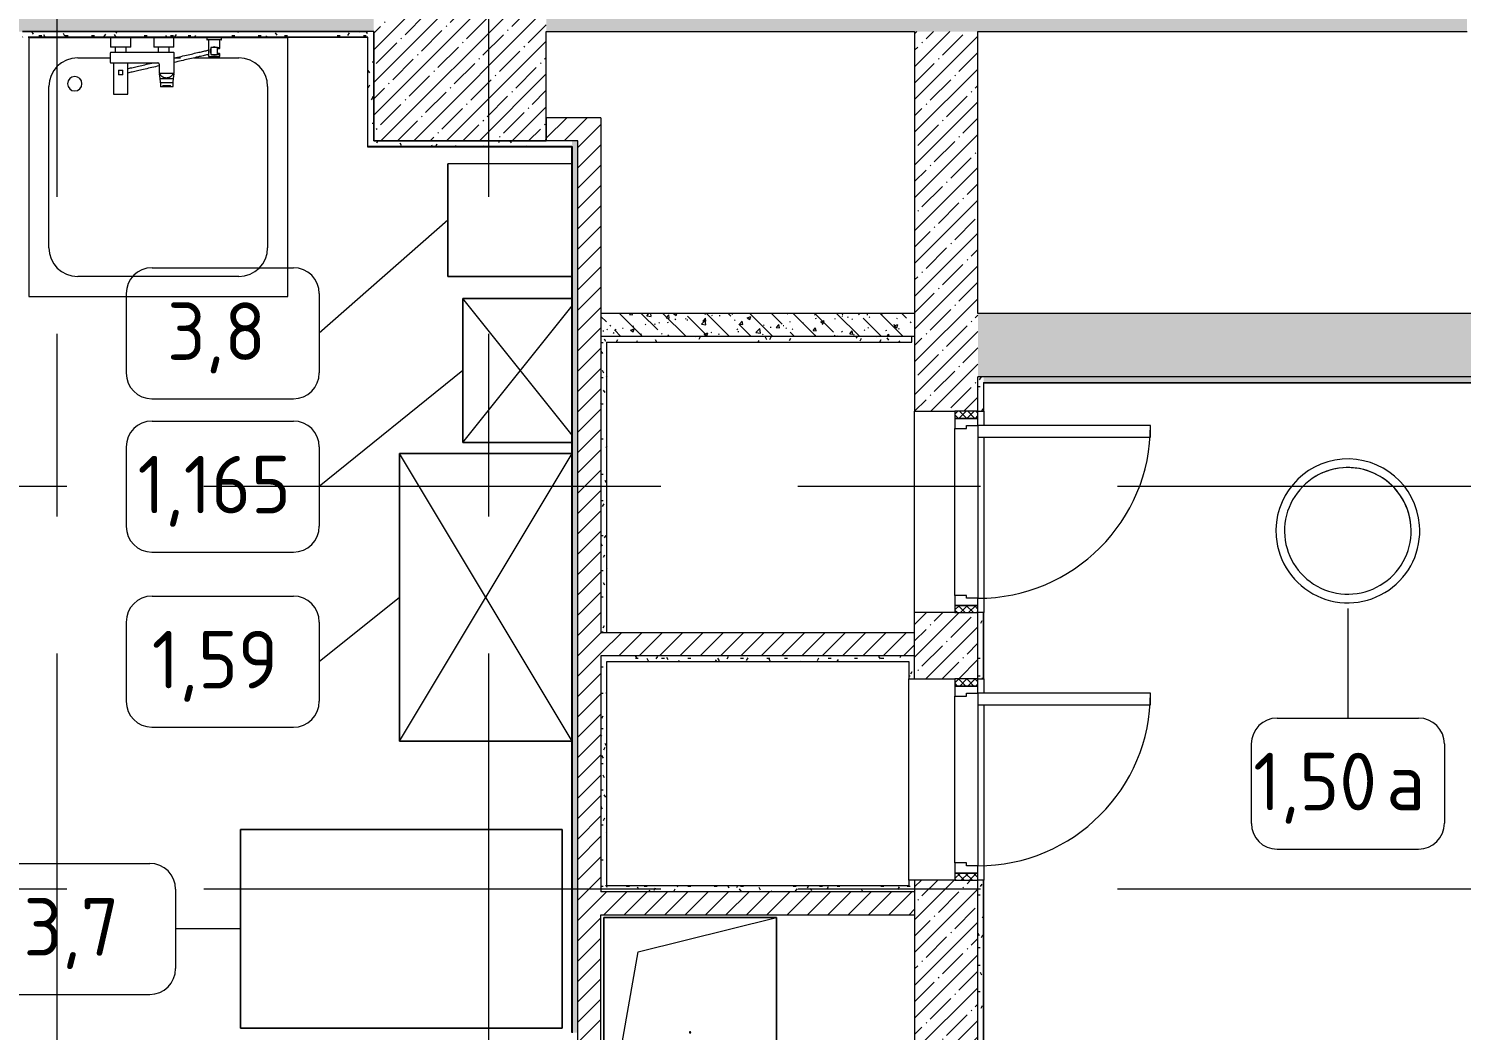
# Model space of a CAD drawing. Header units: millimetres. Extents: x -2766 to 205613, y -8553 to 29000.
# Drawn here: x 16911 to 21890, y 11508 to 14990 of the extents above; entities that cross this region are included whole.
import ezdxf

# ---------------------------------------------------------------- set-up
doc = ezdxf.new("R2010")
doc.units = ezdxf.units.MM
doc.linetypes.add('Осевая', pattern=[3175, 635, -476.25, 1587.5, -476.25])
for name, color, linetype, lineweight in [('A-DOOR', 7, 'Continuous', 9), ('A-DOOR-FRAM-2', 7, 'Continuous', 9), ('A-GENM', 7, 'Continuous', 9), ('A-WALL', 7, 'Continuous', 9), ('I-FURN-IDEN', 7, 'Continuous', 9), ('I-WALL', 7, 'Continuous', 9), ('S-COLS', 7, 'Continuous', 9), ('Оси-2', 7, 'Осевая', 9)]:
    doc.layers.add(name, color=color, linetype=linetype, lineweight=lineweight)
for name, color, linetype, lineweight, true_color in [('A-DOOR-1', 7, 'Continuous', 9, 0xc0c0c0), ('A-DOOR-FRAM-1', 7, 'Continuous', 9, 0xc0c0c0), ('A-WALL-1', 9, 'Continuous', 9, 0x808080), ('A-WALL-FNSH-1', 9, 'Continuous', 9, 0x808080), ('I-FURN-1', 9, 'Continuous', 9, 0x808080), ('P-SANR-FIXT-1', 9, 'Continuous', 13, 0x808080)]:
    doc.layers.add(name, color=color, linetype=linetype, lineweight=lineweight, true_color=true_color)
doc.styles.add('GOST Common', font='GOST_Common.ttf', dxfattribs={"height": 200})
pattern_1 = [(45, (0, 0), (-35.35534, 35.35534), [])]
pattern_2 = [(45, (0, 0), (-57.02463, 57.02463), []), (45, (57.025, 0), (-57.02463, 57.02463), [100.806, -20.161, 3.353, -16.808])]
pattern_3 = [(0, (0, 0), (121.92, 30.48), [10.058, -81.382, 10.058, -81.382, -487.68]), (0, (0, 0), (121.92, 30.48), [-182.88, 10.058, -172.822, 10.058, -81.382, -213.36]), (0, (0, 0), (121.92, 30.48), [-457.2, 10.058, -50.902, 10.058, -142.342]), (120, (45.72, 15.24), (-87.356454, 90.345817), [10.058, -81.382, 10.058, -81.382, -487.68]), (120, (45.72, 15.24), (-87.356454, 90.345817), [-182.88, 10.058, -172.822, 10.058, -81.382, -213.36]), (120, (45.72, 15.24), (-87.356454, 90.345817), [-457.2, 10.058, -50.902, 10.058, -142.342]), (240, (60.96, 76.2), (-34.563546, -120.825817), [10.058, -81.382, 10.058, -81.382, -487.68]), (240, (60.96, 76.2), (-34.563546, -120.825817), [-182.88, 10.058, -172.822, 10.058, -81.382, -213.36]), (240, (60.96, 76.2), (-34.563546, -120.825817), [-457.2, 10.058, -50.902, 10.058, -142.342])]

# ---------------------------------------------------------------- blocks, each defined once
blk = doc.blocks.new('SND_Aquanet_Душевой поддон_HX108_Квадратный_С опорами_Сантехкомплект__$ - 900х900-30658251-План расстановки мебели и оборудования 2 этажа в осях 1-12')
at = {"layer": 'P-SANR-FIXT-1'}
for p, q in [((-165.7, 450), (-450, 450)), ((-450, 450), (-450, -450)), ((-15.7, 450), (-95.7, 450)), ((169.9, 450), (54.3, 450)), ((450, 450), (218.7, 450)), ((450, -450), (450, 450)), ((-280, 380), (-166.7, 380)), ((55.3, 380), (77.8, 380)), ((123.9, 380), (280, 380)), ((-380, -280), (-380, 280)), ((380, 280), (380, -280)), ((280, -380), (-280, -380)), ((-450, -450), (450, -450))]:
    blk.add_line(p, q, dxfattribs=at)
for centre, radius, start, end in [((-280, 280), 100, 90, 180), ((280, 280), 100, 0, 90), ((-290, 290), 25, 90, 270), ((-290, 290), 25, 270, 90), ((-280, -280), 100, 180, 270), ((280, -280), 100, 270, 0)]:
    blk.add_arc(centre, radius, start, end, dxfattribs=at)
blk = doc.blocks.new('110_Дверь_СКБ_1Ст - д-18 _п_ 700x2100h_Технический шкаф ЭОМ и СС-32102833-План расстановки мебели и оборудования 2 этажа в осях 1-12')
at = {"layer": 'A-DOOR'}
h = blk.add_hatch(dxfattribs=at)
h.set_pattern_fill('FP_55', color=256, style=0, pattern_type=2)
h.set_pattern_definition([(135, (1951.41, 174.685), (-14.14214, -14.14214), []), (225, (1951.41, 174.685), (14.14214, -14.14214), [])])
h.paths.add_polyline_path([(362.5, 110), (337.5, 110), (337.5, 30), (362.5, 30)])
at = {"layer": 'A-DOOR-FRAM-2'}
h = blk.add_hatch(dxfattribs=at)
h.set_pattern_fill('FP_56', color=256, style=0, pattern_type=2)
h.set_pattern_definition([(45, (-171.384, 174.685), (-14.1421, 14.1421), []), (135, (-171.384, 174.685), (-14.1421, -14.1421), [])])
h.paths.add_polyline_path([(-312.5, 110), (-337.5, 110), (-337.5, 30), (-312.5, 30)])
at = {"layer": 'A-DOOR-1'}
for p, q in [((-287.5, 710), (-287.5, 110)), ((-247.5, 710), (-287.5, 710)), ((-247.5, 110), (-247.5, 710)), ((-287.5, 110), (-247.5, 110))]:
    blk.add_line(p, q, dxfattribs=at)
blk.add_arc((-287.5, 110), 600, 360, 90, dxfattribs=at)
at = {"layer": 'A-DOOR-FRAM-1'}
for p, q in [((-312.5, 110), (-337.5, 110)), ((-337.5, 110), (-337.5, 30)), ((-287.5, 110), (-312.5, 110)), ((-312.5, 110), (-312.5, 30)), ((-312.5, 30), (-312.5, 110)), ((-287.5, 70), (-287.5, 110)), ((-247.5, 110), (312.5, 110)), ((312.5, 110), (312.5, 70)), ((337.5, 110), (312.5, 110)), ((337.5, 30), (337.5, 110)), ((362.5, 110), (337.5, 110)), ((337.5, 110), (337.5, 30)), ((362.5, 30), (362.5, 110)), ((-277.5, 70), (-287.5, 70)), ((-277.5, 30), (-277.5, 70)), ((312.5, 70), (302.5, 70)), ((302.5, 70), (302.5, 30)), ((-337.5, 30), (-312.5, 30)), ((-312.5, 30), (-277.5, 30)), ((302.5, 30), (-277.5, 30)), ((302.5, 30), (337.5, 30)), ((337.5, 30), (362.5, 30))]:
    blk.add_line(p, q, dxfattribs=at)
blk = doc.blocks.new('GM_Отверстие прямоугольное _в плите_ - Отверстие-21980211-План расстановки мебели и оборудования 2 этажа в осях 1-12')
at = {"layer": 'A-GENM'}
for p, q in [((-300, -400), (-300, 400)), ((-300, 400), (300, 400)), ((300, 400), (-300, 400)), ((-300, 400), (-300, -400)), ((-180, 280), (300, 400)), ((300, 400), (300, -400)), ((300, -400), (300, 400)), ((-300, -400), (-180, 280)), ((300, -400), (-300, -400)), ((-300, -400), (300, -400))]:
    blk.add_line(p, q, dxfattribs=at)
for start, end in [(360, 180), (180, 360)]:
    blk.add_arc((0, 0), 2.5, start, end, dxfattribs=at)
blk = doc.blocks.new('ПУФ_500 - 1_50а-26160883-План расстановки мебели и оборудования 2 этажа в осях 1-12')
at = {"layer": 'I-FURN-1'}
for radius, start, end in [(250, 360, 180), (250, 0, 180), (220, 360, 180), (220, 0, 180), (250, 180, 360), (220, 180, 282.8571), (220, 180, 299.5812), (220, 299.6919, 360), (220, 299.6919, 360), (250, 180, 360), (220, 282.8571, 299.5812)]:
    blk.add_arc((0, 0), radius, start, end, dxfattribs=at)
blk = doc.blocks.new('Шкаф параметрический - 1_59-26242382-План расстановки мебели и оборудования 2 этажа в осях 1-12')
at = {"layer": 'I-FURN-1'}
for p, q in [((0, 0), (1000, -600)), ((0, -600), (1000, 0)), ((1000, 0), (0, 0)), ((0, 0), (0, -600)), ((0, -600), (0, 0)), ((0, 0), (1000, 0)), ((1000, -600), (1000, 0)), ((1000, 0), (1000, -600)), ((0, -600), (1000, -600)), ((1000, -600), (0, -600))]:
    blk.add_line(p, q, dxfattribs=at)
blk = doc.blocks.new('Мебель_универсальная - 3_8-26242660-План расстановки мебели и оборудования 2 этажа в осях 1-12')
at = {"layer": 'I-FURN-1'}
for p, q in [((18367.8, 14128.8), (18367.8, 14519.8)), ((18367.8, 14519.8), (18367.8, 14128.8)), ((18800, 14519.8), (18367.8, 14519.8)), ((18800, 14519.8), (18367.8, 14519.8)), ((18800, 14128.8), (18800, 14519.8)), ((18367.8, 14128.8), (18800, 14128.8)), ((18800, 14128.8), (18367.8, 14128.8))]:
    blk.add_line(p, q, dxfattribs=at)
blk = doc.blocks.new('Шкаф параметрический - 1_165-25613087-План расстановки мебели и оборудования 2 этажа в осях 1-12')
at = {"layer": 'I-FURN-1'}
for p, q in [((0, 0), (475, -380)), ((500, 0), (0, 0)), ((0, 0), (0, -380)), ((0, -380), (0, 0)), ((0, 0), (500, 0)), ((25, -380), (500, 0)), ((500, -380), (500, 0)), ((500, 0), (500, -380))]:
    blk.add_line(p, q, dxfattribs=at)
blk = doc.blocks.new('Смеситель для ванны с душевым гарнитуром - Смеситель для ванны с душевым гарнитуром-30756537-План расстановки мебели и оборудования 2 этажа в осях 1-12')
at = {"layer": 'P-SANR-FIXT-1'}
for p, q in [((17196, 14959), (17266, 14959)), ((17196, 14959), (17196, 14926)), ((17196, 14959), (17266, 14959)), ((17196, 14959), (17196, 14926)), ((17266, 14926), (17266, 14959)), ((17266, 14926), (17266, 14959)), ((17346, 14959), (17416, 14959)), ((17346, 14959), (17346, 14926)), ((17346, 14959), (17416, 14959)), ((17346, 14959), (17346, 14926)), ((17416, 14926), (17416, 14959)), ((17416, 14926), (17416, 14959)), ((17530, 14959), (17530, 14951)), ((17531.6, 14959), (17530, 14959)), ((17530, 14959), (17531.6, 14959)), ((17531.6, 14951), (17530, 14951)), ((17530, 14951), (17531.6, 14951)), ((17531.6, 14959), (17580.4, 14959)), ((17580.4, 14951), (17531.6, 14951)), ((17536.7, 14951), (17536.7, 14893)), ((17575.2, 14923.7), (17575.2, 14951)), ((17580.4, 14959), (17582, 14959)), ((17582, 14959), (17580.4, 14959)), ((17580.4, 14951), (17582, 14951)), ((17582, 14951), (17580.4, 14951)), ((17582, 14951), (17582, 14959)), ((17195, 14905.7), (17195, 14872.7)), ((17195, 14905.7), (17195, 14872.7)), ((17266, 14926), (17196, 14926)), ((17266, 14926), (17196, 14926)), ((17416, 14906.7), (17196, 14906.7)), ((17416, 14906.7), (17196, 14906.7)), ((17211.7, 14926), (17211.7, 14906.7)), ((17250.2, 14906.7), (17250.2, 14926)), ((17416, 14926), (17346, 14926)), ((17416, 14926), (17346, 14926)), ((17361.7, 14926), (17361.7, 14906.7)), ((17400.2, 14906.7), (17400.2, 14926)), ((17417, 14836.2), (17417, 14905.7)), ((17417, 14836.2), (17417, 14905.7)), ((17536.7, 14893), (17575.2, 14893)), ((17568, 14924.2), (17544, 14924.2)), ((17544, 14924.2), (17544, 14900.2)), ((17544, 14900.2), (17568, 14900.2)), ((17547.6, 14900.2), (17547.6, 14898.7)), ((17547.6, 14900.2), (17547.6, 14898.7)), ((17547.6, 14900.2), (17547.6, 14898.7)), ((17547.6, 14900.2), (17547.6, 14898.7)), ((17547.6, 14900.2), (17547.6, 14898.7)), ((17547.6, 14900.2), (17547.6, 14898.7)), ((17547.6, 14900.2), (17547.6, 14898.7)), ((17547.6, 14900.2), (17547.6, 14898.7)), ((17550.8, 14898.7), (17547.6, 14898.7)), ((17547.6, 14898.7), (17550.8, 14898.7)), ((17550.8, 14898.7), (17547.6, 14898.7)), ((17547.6, 14898.7), (17550.8, 14898.7)), ((17550.8, 14898.7), (17547.6, 14898.7)), ((17547.6, 14898.7), (17550.8, 14898.7)), ((17550.8, 14898.7), (17547.6, 14898.7)), ((17547.6, 14898.7), (17550.8, 14898.7)), ((17550.8, 14898.7), (17547.6, 14898.7)), ((17547.6, 14898.7), (17550.8, 14898.7)), ((17550.8, 14898.7), (17547.6, 14898.7)), ((17547.6, 14898.7), (17550.8, 14898.7)), ((17550.8, 14898.7), (17547.6, 14898.7)), ((17547.6, 14898.7), (17550.8, 14898.7)), ((17550.8, 14898.7), (17547.6, 14898.7)), ((17547.6, 14898.7), (17550.8, 14898.7)), ((17550.8, 14898.7), (17550.8, 14900.2)), ((17550.8, 14898.7), (17550.8, 14900.2)), ((17550.8, 14898.7), (17550.8, 14900.2)), ((17550.8, 14898.7), (17550.8, 14900.2)), ((17550.8, 14898.7), (17550.8, 14900.2)), ((17550.8, 14898.7), (17550.8, 14900.2)), ((17550.8, 14898.7), (17550.8, 14900.2)), ((17550.8, 14898.7), (17550.8, 14900.2)), ((17552.1, 14900.2), (17552.1, 14898.7)), ((17552.1, 14900.2), (17552.1, 14898.7)), ((17552.1, 14900.2), (17552.1, 14898.7)), ((17552.1, 14900.2), (17552.1, 14898.7)), ((17552.1, 14900.2), (17552.1, 14898.7)), ((17552.1, 14900.2), (17552.1, 14898.7)), ((17552.1, 14900.2), (17552.1, 14898.7)), ((17552.1, 14900.2), (17552.1, 14898.7)), ((17555.4, 14898.7), (17552.1, 14898.7)), ((17552.1, 14898.7), (17555.4, 14898.7)), ((17555.4, 14898.7), (17552.1, 14898.7)), ((17552.1, 14898.7), (17555.4, 14898.7)), ((17555.4, 14898.7), (17552.1, 14898.7)), ((17552.1, 14898.7), (17555.4, 14898.7)), ((17555.4, 14898.7), (17552.1, 14898.7)), ((17552.1, 14898.7), (17555.4, 14898.7)), ((17555.4, 14898.7), (17552.1, 14898.7)), ((17552.1, 14898.7), (17555.4, 14898.7)), ((17555.4, 14898.7), (17552.1, 14898.7)), ((17552.1, 14898.7), (17555.4, 14898.7)), ((17555.4, 14898.7), (17552.1, 14898.7)), ((17552.1, 14898.7), (17555.4, 14898.7)), ((17555.4, 14898.7), (17552.1, 14898.7)), ((17552.1, 14898.7), (17555.4, 14898.7)), ((17555.4, 14898.7), (17555.4, 14900.2)), ((17555.4, 14898.7), (17555.4, 14900.2)), ((17555.4, 14898.7), (17555.4, 14900.2)), ((17555.4, 14898.7), (17555.4, 14900.2)), ((17555.4, 14898.7), (17555.4, 14900.2)), ((17555.4, 14898.7), (17555.4, 14900.2)), ((17555.4, 14898.7), (17555.4, 14900.2)), ((17555.4, 14898.7), (17555.4, 14900.2)), ((17556.6, 14900.2), (17556.6, 14898.7)), ((17556.6, 14900.2), (17556.6, 14898.7)), ((17556.6, 14900.2), (17556.6, 14898.7)), ((17556.6, 14900.2), (17556.6, 14898.7)), ((17556.6, 14900.2), (17556.6, 14898.7)), ((17556.6, 14900.2), (17556.6, 14898.7)), ((17556.6, 14900.2), (17556.6, 14898.7)), ((17556.6, 14900.2), (17556.6, 14898.7)), ((17559.9, 14898.7), (17556.6, 14898.7)), ((17556.6, 14898.7), (17559.9, 14898.7)), ((17559.9, 14898.7), (17556.6, 14898.7)), ((17556.6, 14898.7), (17559.9, 14898.7)), ((17559.9, 14898.7), (17556.6, 14898.7)), ((17556.6, 14898.7), (17559.9, 14898.7)), ((17559.9, 14898.7), (17556.6, 14898.7)), ((17556.6, 14898.7), (17559.9, 14898.7)), ((17559.9, 14898.7), (17556.6, 14898.7)), ((17556.6, 14898.7), (17559.9, 14898.7)), ((17559.9, 14898.7), (17556.6, 14898.7)), ((17556.6, 14898.7), (17559.9, 14898.7)), ((17559.9, 14898.7), (17556.6, 14898.7)), ((17556.6, 14898.7), (17559.9, 14898.7)), ((17559.9, 14898.7), (17556.6, 14898.7)), ((17556.6, 14898.7), (17559.9, 14898.7)), ((17559.9, 14898.7), (17559.9, 14900.2)), ((17559.9, 14898.7), (17559.9, 14900.2)), ((17559.9, 14898.7), (17559.9, 14900.2)), ((17559.9, 14898.7), (17559.9, 14900.2)), ((17559.9, 14898.7), (17559.9, 14900.2)), ((17559.9, 14898.7), (17559.9, 14900.2)), ((17559.9, 14898.7), (17559.9, 14900.2)), ((17559.9, 14898.7), (17559.9, 14900.2)), ((17561.2, 14900.2), (17561.2, 14898.7)), ((17561.2, 14900.2), (17561.2, 14898.7)), ((17561.2, 14900.2), (17561.2, 14898.7)), ((17561.2, 14900.2), (17561.2, 14898.7)), ((17561.2, 14900.2), (17561.2, 14898.7)), ((17561.2, 14900.2), (17561.2, 14898.7)), ((17561.2, 14900.2), (17561.2, 14898.7)), ((17561.2, 14900.2), (17561.2, 14898.7)), ((17564.4, 14898.7), (17561.2, 14898.7)), ((17561.2, 14898.7), (17564.4, 14898.7)), ((17564.4, 14898.7), (17561.2, 14898.7)), ((17561.2, 14898.7), (17564.4, 14898.7)), ((17564.4, 14898.7), (17561.2, 14898.7)), ((17561.2, 14898.7), (17564.4, 14898.7)), ((17564.4, 14898.7), (17561.2, 14898.7)), ((17561.2, 14898.7), (17564.4, 14898.7)), ((17564.4, 14898.7), (17561.2, 14898.7)), ((17561.2, 14898.7), (17564.4, 14898.7)), ((17564.4, 14898.7), (17561.2, 14898.7)), ((17561.2, 14898.7), (17564.4, 14898.7)), ((17564.4, 14898.7), (17561.2, 14898.7)), ((17561.2, 14898.7), (17564.4, 14898.7)), ((17564.4, 14898.7), (17561.2, 14898.7)), ((17561.2, 14898.7), (17564.4, 14898.7)), ((17564.4, 14898.7), (17564.4, 14900.2)), ((17564.4, 14898.7), (17564.4, 14900.2)), ((17564.4, 14898.7), (17564.4, 14900.2)), ((17564.4, 14898.7), (17564.4, 14900.2)), ((17564.4, 14898.7), (17564.4, 14900.2)), ((17564.4, 14898.7), (17564.4, 14900.2)), ((17564.4, 14898.7), (17564.4, 14900.2)), ((17564.4, 14898.7), (17564.4, 14900.2)), ((17568, 14900.2), (17568, 14924.2)), ((17575.2, 14923.7), (17568, 14923.7)), ((17568, 14923.7), (17575.2, 14923.7)), ((17568, 14921.2), (17574.7, 14921.2)), ((17574.7, 14903.2), (17568, 14903.2)), ((17568, 14900.5), (17575.2, 14900.5)), ((17575.2, 14900.5), (17568, 14900.5)), ((17575.2, 14921.7), (17575.2, 14923.7)), ((17575.2, 14900.5), (17575.2, 14902.7)), ((17575.2, 14893), (17575.2, 14900.5)), ((17196, 14871.7), (17360, 14871.7)), ((17196, 14871.7), (17360, 14871.7)), ((17206, 14871.7), (17206, 14762.2)), ((17223, 14845.7), (17223, 14829.7)), ((17223.5, 14845.7), (17223, 14845.7)), ((17223, 14845.7), (17223.5, 14845.7)), ((17223.5, 14845.7), (17238.5, 14845.7)), ((17238.5, 14845.7), (17239, 14845.7)), ((17239, 14845.7), (17238.5, 14845.7)), ((17239, 14829.7), (17239, 14845.7)), ((17256, 14762.2), (17256, 14871.7)), ((17365, 14866.7), (17365, 14836.2)), ((17365, 14866.7), (17365, 14836.2)), ((17223.5, 14829.7), (17223, 14829.7)), ((17223, 14829.7), (17223.5, 14829.7)), ((17238.5, 14829.7), (17223.5, 14829.7)), ((17238.5, 14829.7), (17239, 14829.7)), ((17239, 14829.7), (17238.5, 14829.7)), ((17365.1, 14832.6), (17365.1, 14833.4)), ((17368.5, 14833.4), (17365.1, 14833.4)), ((17365.1, 14832.6), (17367, 14817)), ((17366, 14835.2), (17416, 14835.2)), ((17366, 14835.2), (17416, 14835.2)), ((17367, 14817), (17415, 14817)), ((17367, 14817), (17368.6, 14804.1)), ((17368.6, 14804.1), (17368.8, 14802.6)), ((17368.8, 14802.6), (17413.2, 14802.6)), ((17368.8, 14802.6), (17369, 14800.2)), ((17369, 14800.2), (17369, 14791.4)), ((17369, 14791.4), (17369.5, 14787.9)), ((17412.5, 14787.9), (17369.5, 14787.9)), ((17378.5, 14792.5), (17378.5, 14794.1)), ((17378.5, 14794), (17378.5, 14792.5)), ((17378.5, 14790.1), (17378.5, 14792.5)), ((17378.5, 14791.9), (17380.6, 14791.9)), ((17380.6, 14792.8), (17401.4, 14792.8)), ((17380.6, 14789.8), (17380.6, 14792.8)), ((17401.4, 14789.8), (17380.6, 14789.8)), ((17401.4, 14789.8), (17401.4, 14792.8)), ((17401.4, 14791.9), (17403.5, 14791.9)), ((17403.5, 14792.5), (17403.5, 14794.1)), ((17403.5, 14792.5), (17403.5, 14794)), ((17403.5, 14792.5), (17403.5, 14790.1)), ((17416.9, 14833.4), (17412, 14833.4)), ((17412.5, 14787.9), (17413, 14791.4)), ((17412.9, 14800.2), (17413.2, 14802.6)), ((17413, 14791.4), (17413, 14800.2)), ((17413.2, 14802.6), (17413.4, 14804.1)), ((17413.4, 14804.1), (17415, 14817)), ((17415, 14817), (17416.9, 14832.6)), ((17416.9, 14833.4), (17416.9, 14832.6)), ((17206.5, 14761.7), (17255.5, 14761.7))]:
    blk.add_line(p, q, dxfattribs=at)
at = {"layer": 'P-SANR-FIXT-1', "flags": 128}
for points in [[(17417, 14888.1), (17422.5, 14889.3), (17428.8, 14890.8), (17435.1, 14892.2), (17441.4, 14893.6), (17447.5, 14895.1), (17453.6, 14896.4), (17459.5, 14897.8), (17465.4, 14899.2), (17471.1, 14900.5), (17476.7, 14901.8), (17482.2, 14903), (17487.5, 14904.2), (17492.7, 14905.4), (17497.7, 14906.6), (17502.6, 14907.7), (17507.2, 14908.8), (17511.7, 14909.8), (17516, 14910.8), (17520.1, 14911.7), (17524, 14912.6), (17527.7, 14913.4), (17531.1, 14914.2), (17534.4, 14915), (17536.7, 14915.5)], [(17536.3, 14900), (17532.9, 14899.3), (17529.4, 14898.4), (17525.6, 14897.6), (17521.6, 14896.7), (17517.4, 14895.7), (17513, 14894.7), (17508.5, 14893.6), (17503.7, 14892.6), (17498.8, 14891.4), (17493.7, 14890.3), (17488.5, 14889.1), (17483.1, 14887.8), (17477.5, 14886.6), (17471.9, 14885.3), (17466.1, 14883.9), (17460.2, 14882.6), (17454.2, 14881.2), (17448.1, 14879.8), (17441.9, 14878.4), (17435.6, 14876.9), (17429.3, 14875.5), (17422.9, 14874), (17417, 14872.7)], [(17256, 14851.1), (17257.9, 14851.6), (17261.7, 14852.4), (17265.6, 14853.3), (17269.8, 14854.3), (17274.2, 14855.3), (17278.8, 14856.4), (17283.5, 14857.4), (17288.4, 14858.6), (17293.5, 14859.7), (17298.8, 14860.9), (17304.2, 14862.2), (17309.7, 14863.4), (17315.4, 14864.7), (17321.2, 14866.1), (17327.1, 14867.4), (17333.1, 14868.8), (17339.2, 14870.2), (17345.4, 14871.6)], [(17364.7, 14860.7), (17358.4, 14859.2), (17352.1, 14857.8), (17345.9, 14856.4), (17339.7, 14854.9), (17333.7, 14853.6), (17327.7, 14852.2), (17321.8, 14850.8), (17316.1, 14849.5), (17310.5, 14848.2), (17305, 14847), (17299.7, 14845.8), (17294.5, 14844.6), (17289.5, 14843.4), (17284.7, 14842.3), (17280, 14841.2), (17275.5, 14840.2), (17271.2, 14839.2), (17267.1, 14838.3), (17263.2, 14837.4), (17259.6, 14836.6), (17256.1, 14835.8)], [(17389.1, 14818.3), (17389, 14818.3), (17388, 14818.4), (17387, 14818.5), (17386, 14818.6), (17385, 14818.8), (17384.1, 14819), (17383.1, 14819.3), (17382.1, 14819.6), (17381.2, 14819.9), (17380.3, 14820.3), (17379.4, 14820.7), (17378.5, 14821.1), (17377.6, 14821.6), (17376.7, 14822.1), (17375.9, 14822.7), (17375.1, 14823.2), (17374.3, 14823.9), (17373.5, 14824.5), (17372.8, 14825.2), (17372.1, 14825.9), (17371.4, 14826.6), (17370.7, 14827.4), (17370.1, 14828.2), (17369.5, 14829), (17369, 14829.8), (17368.4, 14830.6), (17368, 14831.5), (17367.5, 14832.4), (17367.1, 14833.3), (17366.7, 14834.2), (17366.4, 14835.2)], [(17378.5, 14792.5), (17378.6, 14792.6), (17378.7, 14792.7), (17379, 14792.7), (17379.3, 14792.7), (17379.7, 14792.8), (17380.1, 14792.8), (17380.6, 14792.8)], [(17380.6, 14789.8), (17380.1, 14789.8), (17379.7, 14789.8), (17379.3, 14789.9), (17379, 14789.9), (17378.7, 14790), (17378.6, 14790)], [(17413.7, 14835.2), (17413.3, 14834.3), (17412.9, 14833.3), (17412.5, 14832.4), (17412.1, 14831.5), (17411.6, 14830.7), (17411, 14829.8), (17410.5, 14829), (17409.9, 14828.2), (17409.3, 14827.4), (17408.6, 14826.6), (17407.9, 14825.9), (17407.2, 14825.2), (17406.5, 14824.5), (17405.7, 14823.9), (17404.9, 14823.3), (17404.1, 14822.7), (17403.3, 14822.1), (17402.4, 14821.6), (17401.6, 14821.1), (17400.7, 14820.7), (17399.8, 14820.3), (17398.8, 14819.9), (17397.9, 14819.6), (17396.9, 14819.3), (17396, 14819), (17395, 14818.8), (17394, 14818.6), (17393, 14818.5), (17392, 14818.4), (17391, 14818.3), (17390, 14818.3)], [(17401.4, 14792.8), (17401.8, 14792.8), (17402.3, 14792.8), (17402.7, 14792.7), (17403, 14792.7), (17403.3, 14792.7), (17403.4, 14792.6), (17403.5, 14792.5)], [(17403.4, 14790), (17403.3, 14790), (17403, 14789.9), (17402.7, 14789.9), (17402.3, 14789.8), (17401.8, 14789.8), (17401.4, 14789.8)]]:
    blk.add_lwpolyline(points, dxfattribs=at)
at = {"layer": 'P-SANR-FIXT-1'}
for centre, radius, start, end in [((17196, 14905.7), 1, 90, 180), ((17196, 14905.7), 1, 90, 180), ((17416, 14905.7), 1, 0, 90), ((17416, 14905.7), 1, 0, 90), ((17556, 14912.2), 14.2, 148.2631, 211.8541), ((17556, 14912.2), 14.2, 148.2631, 211.8541), ((17556, 14912.2), 14.2, 58.1524, 121.7439), ((17556, 14912.2), 14.2, 58.1524, 121.7439), ((17556, 14912.2), 14.2, 238.3082, 302.0443), ((17556, 14912.2), 14.2, 238.3082, 302.0443), ((17574.7, 14921.7), 0.5, 270, 0), ((17574.7, 14902.7), 0.5, 0, 90), ((17196, 14872.7), 1, 180, 270), ((17196, 14872.7), 1, 180, 270), ((17360, 14866.7), 5, 0, 90), ((17360, 14866.7), 5, 0, 90), ((17366, 14836.2), 1, 180, 270), ((17366, 14836.2), 1, 180, 270), ((17416, 14836.2), 1, 270, 0), ((17416, 14836.2), 1, 270, 0), ((17206.5, 14762.2), 0.5, 180, 270), ((17255.5, 14762.2), 0.5, 270, 0)]:
    blk.add_arc(centre, radius, start, end, dxfattribs=at)
blk = doc.blocks.new('Марка_Мебель - В прямоуг_Balcon_Марка-25523697-План расстановки мебели и оборудования 2 этажа в осях 1-12')
at = {"layer": 'I-FURN-IDEN'}
for p, q in [((-2.455, 2.278), (2.455, 2.278)), ((-3.355, 1.378), (-3.355, -1.384)), ((3.355, 1.378), (3.355, -1.378)), ((-2.461, -2.278), (2.455, -2.278))]:
    blk.add_line(p, q, dxfattribs=at)
for centre, radius, start, end in [((-2.455, 1.378), 0.9, 90, 180), ((2.455, 1.378), 0.9, 0, 90), ((-2.461, -1.384), 0.893, 180, 270), ((2.455, -1.378), 0.9, 270, 0)]:
    blk.add_arc(centre, radius, start, end, dxfattribs=at)

msp = doc.modelspace()

# ---------------------------------------------------------------- hatches: boundary and pattern name
at = {"layer": 'I-WALL'}
h = msp.add_hatch(dxfattribs=at)
h.set_pattern_fill('FP_15', color=256, style=0, pattern_type=2)
h.set_pattern_definition(pattern_2)
h.paths.add_polyline_path([(30790, 14980), (30790, 15200), (30610, 15200), (30610, 14980), (30667.2, 14980)])
h.paths.add_polyline_path([(30010, 14980), (30010, 15200), (26410, 15200), (26410, 14980), (28011.6, 14980)])
h.paths.add_polyline_path([(25355.9, 14980), (25810, 14980), (25810, 15200), (22510, 15200), (22510, 14980), (22700.3, 14980)])
h.paths.add_polyline_path([(21910, 14980), (21910, 15200), (18710.3, 15200), (18710.3, 14980), (20210, 14980)])
h.paths.add_polyline_path([(18090.3, 14980), (18110.3, 14980), (18110.3, 15200), (14320, 15200), (14320, 14980), (18053, 14980)])
h = msp.add_hatch(dxfattribs=at)
h.set_pattern_fill('FP_87', color=256, style=0, pattern_type=2)
h.set_pattern_definition(pattern_3)
h.paths.add_polyline_path([(18090.3, 14960), (18090.3, 14980), (16890, 14980), (16890, 14960), (18089.3, 14960)])
h = msp.add_hatch(dxfattribs=at)
h.set_pattern_fill('FP_87', color=256, style=0, pattern_type=2)
h.set_pattern_definition(pattern_3)
h.paths.add_polyline_path([(18090.3, 14600), (18110.3, 14600), (18110.3, 14980), (18090.3, 14980), (18090.3, 14841.9)])
h = msp.add_hatch(dxfattribs=at)
h.set_pattern_fill('FP_15', color=256, style=0, pattern_type=2)
h.set_pattern_definition(pattern_2)
h.paths.add_polyline_path([(20044.7, 10890), (20210, 10890), (20210, 10900), (19990, 10900), (19990, 10890)])
h.paths.add_polyline_path([(20101.1, 11400), (20210, 11400), (20210, 12030), (19990, 12030), (19990, 11400), (20044.7, 11400)])
h.paths.add_polyline_path([(19990, 12730), (20210, 12730), (20210, 12960), (19990, 12960), (19990, 12749)])
h.paths.add_polyline_path([(20210, 13660), (20210, 14980), (19990, 14980), (19990, 13660), (20130, 13660)])
h = msp.add_hatch(dxfattribs=at)
h.set_pattern_fill('FP_39', color=256, style=0, pattern_type=2)
h.set_pattern_definition(pattern_1)
h.paths.add_polyline_path([(18820, 14600), (18900, 14600), (18900, 14680), (18710.3, 14680), (18710.3, 14600), (18800, 14600)])
h = msp.add_hatch(dxfattribs=at)
h.set_pattern_fill('FP_87', color=256, style=0, pattern_type=2)
h.set_pattern_definition(pattern_3)
h.paths.add_polyline_path([(18800, 14580), (18800, 14600), (18090.3, 14600), (18090.3, 14580), (18799, 14580)])
h = msp.add_hatch(dxfattribs=at)
h.set_pattern_fill('FP_87', color=256, style=0, pattern_type=2)
h.set_pattern_definition(pattern_3)
h.paths.add_polyline_path([(18800, 11500), (18820, 11500), (18820, 14600), (18800, 14600), (18800, 11702.6)])
h = msp.add_hatch(dxfattribs=at)
h.set_pattern_fill('FP_39', color=256, style=0, pattern_type=2)
h.set_pattern_definition(pattern_1)
h.paths.add_polyline_path([(18900, 11100), (18900, 14600), (18820, 14600), (18820, 11100)])
h = msp.add_hatch(dxfattribs=at)
h.set_pattern_fill('FP_40', color=256, style=0, pattern_type=2)
h.set_pattern_definition([(135, (0, 0), (-75.43415, -75.43415), [106.68, -17.78, 3.556, -17.78]), (135, (0, 75.39), (-75.43415, -75.43415), []), (50, (0, 0), (127.5292, -11.15758), [13.335, -146.685]), (355, (0, 0), (-24.66966, 133.74), [10.668, -117.348]), (100.451, (10.63, -0.93), (102.85973, 122.5818), [11.333, -124.663]), (46.184, (0, 35.56), (189.7552, -29.4304), [20.002, -220.027]), (96.636, (15.81, 33.1), (166.1822, 173.1996), [17, -186.995]), (351.184, (0, 35.56), (166.184, 173.1976), [16.002, -176.022]), (21, (17.78, 26.67), (106.13027, -71.58603), [13.335, -146.685]), (326, (17.78, 26.67), (43.2619, 128.93175), [10.668, -117.348]), (71.451, (26.62, 20.7), (149.392, 57.34505), [11.333, -124.663]), (37.5, (0, 0), (2.16223, 59.18836), [3.353, -112.573, 3.353, -115.773, -117.792]), (37.5, (0, 0), (2.16223, 59.18836), [-235.052, 3.353, -114.44]), (7.5, (0, 0), (46.77386, 70.12615), [3.353, -64.567, 3.353, -109.906, -44.894]), (7.5, (0, 0), (46.77386, 70.12615), [-181.178, 3.353, -41.542]), (327.5, (-39.65, 0), (94.91367, -4.01009), [3.353, -41.097, 3.353, -135.331, -184.023]), (327.5, (-39.65, 0), (94.91367, -4.01009), [-183.134, 3.353, -180.67]), (317.5, (-57.43, 0), (103.69057, 17.79882), [3.353, -54.432, 3.353, -88.748, -130.683]), (317.5, (-57.43, 0), (103.69057, 17.79882), [-149.885, 3.353, -127.33])])
h.paths.add_polyline_path([(19990, 13920), (19990, 14000), (18900, 14000), (18900, 13920)])
h = msp.add_hatch(dxfattribs=at)
h.set_pattern_fill('FP_15', color=256, style=0, pattern_type=2)
h.set_pattern_definition(pattern_2)
h.paths.add_polyline_path([(20210, 13780), (30790, 13780), (30790, 14000), (20210, 14000), (20210, 13795.5)])
h = msp.add_hatch(dxfattribs=at)
h.set_pattern_fill('FP_87', color=256, style=0, pattern_type=2)
h.set_pattern_definition(pattern_3)
h.paths.add_polyline_path([(19980, 13900), (19980, 13920), (18900, 13920), (18900, 13900), (18920, 13900)])
h = msp.add_hatch(dxfattribs=at)
h.set_pattern_fill('FP_87', color=256, style=0, pattern_type=2)
h.set_pattern_definition(pattern_3)
h.paths.add_polyline_path([(18920, 12890), (18920, 13900), (18900, 13900), (18900, 12890)])
h = msp.add_hatch(dxfattribs=at)
h.set_pattern_fill('FP_87', color=256, style=0, pattern_type=2)
h.set_pattern_definition(pattern_3)
h.paths.add_polyline_path([(20230, 10880), (20230, 12030), (20210, 12030), (20210, 10880)])
h.paths.add_polyline_path([(20210, 12730), (20230, 12730), (20230, 12960), (20210, 12960), (20210, 12749)])
h.paths.add_polyline_path([(20210, 13660), (20230, 13660), (20230, 13780), (20210, 13780)])
h = msp.add_hatch(dxfattribs=at)
h.set_pattern_fill('FP_87', color=256, style=0, pattern_type=2)
h.set_pattern_definition(pattern_3)
h.paths.add_polyline_path([(34230, 13760), (34230, 13780), (32700, 13780), (32700, 13760), (33322.8, 13760)])
h.paths.add_polyline_path([(30667.2, 13760), (31300, 13760), (31300, 13780), (20230, 13780), (20230, 13760), (28011.6, 13760)])
h = msp.add_hatch(dxfattribs=at)
h.set_pattern_fill('FP_39', color=256, style=0, pattern_type=2)
h.set_pattern_definition(pattern_1)
h.paths.add_polyline_path([(19970, 12810), (19990, 12810), (19990, 12890), (18900, 12890), (18900, 12810)])
h = msp.add_hatch(dxfattribs=at)
h.set_pattern_fill('FP_87', color=256, style=0, pattern_type=2)
h.set_pattern_definition(pattern_3)
h.paths.add_polyline_path([(19970, 12790), (19970, 12810), (18900, 12810), (18900, 12790), (18920, 12790)])
h = msp.add_hatch(dxfattribs=at)
h.set_pattern_fill('FP_87', color=256, style=0, pattern_type=2)
h.set_pattern_definition(pattern_3)
h.paths.add_polyline_path([(19970, 11990), (19990, 11990), (19990, 12030), (19970, 12030), (19970, 12010)])
h.paths.add_polyline_path([(19970, 12730), (19990, 12730), (19990, 12810), (19970, 12810), (19970, 12749)])
h = msp.add_hatch(dxfattribs=at)
h.set_pattern_fill('FP_87', color=256, style=0, pattern_type=2)
h.set_pattern_definition(pattern_3)
h.paths.add_polyline_path([(18920, 11990), (18920, 12790), (18900, 12790), (18900, 11990)])
h = msp.add_hatch(dxfattribs=at)
h.set_pattern_fill('FP_87', color=256, style=0, pattern_type=2)
h.set_pattern_definition(pattern_3)
h.paths.add_polyline_path([(19970, 11990), (19970, 12010), (18920, 12010), (18920, 11990)])
h = msp.add_hatch(dxfattribs=at)
h.set_pattern_fill('FP_39', color=256, style=0, pattern_type=2)
h.set_pattern_definition(pattern_1)
h.paths.add_polyline_path([(18900, 11910), (19990, 11910), (19990, 11990), (18900, 11990)])
at = {"layer": 'S-COLS'}
h = msp.add_hatch(dxfattribs=at)
h.set_pattern_fill('FP_15', color=256, style=0, pattern_type=2)
h.set_pattern_definition(pattern_2)
h.paths.add_polyline_path([(18110.3, 14600), (18710.3, 14600), (18710.3, 15200), (18110.3, 15200), (18110.3, 14841.9)])

# ---------------------------------------------------------------- linework, layer by layer
at = {"layer": 'A-WALL'}
for p, q in [((16890, 14980), (18090.3, 14980)), ((18090.3, 14980), (16890, 14980)), ((18090.3, 14960), (16910, 14960)), ((18110.3, 14980), (18090.3, 14980)), ((18090.3, 14600), (18090.3, 14960)), ((18900, 14680), (18900, 12890)), ((18820, 14600), (18710.3, 14600)), ((18820, 11100), (18820, 14600)), ((18800, 14580), (18800, 11500)), ((20210, 13660), (20210, 13780)), ((31300, 13780), (20210, 13780)), ((20230, 13760), (20230, 13660)), ((19990, 12730), (19990, 12960)), ((20230, 12730), (20230, 12960)), ((18900, 12810), (18900, 11990)), ((19990, 12030), (19990, 11990)), ((20230, 10880), (20230, 12030)), ((19990, 11990), (18900, 11990))]:
    msp.add_line(p, q, dxfattribs=at)
at = {"layer": 'A-WALL-1'}
for p, q in [((18110.3, 14600), (18110.3, 14980)), ((18710.3, 14980), (19990, 14980)), ((19990, 14980), (19990, 13660)), ((20210, 14980), (21910, 14980)), ((20210, 14000), (20210, 14980)), ((18900, 14680), (18710.3, 14680)), ((18710.3, 14680), (18710.3, 14600)), ((18710.3, 14600), (18110.3, 14600)), ((18799, 14580), (18800, 14580)), ((19990, 14000), (18900, 14000)), ((30790, 14000), (20210, 14000)), ((19990, 13920), (18900, 13920)), ((18920, 13900), (19980, 13900)), ((18920, 12890), (18920, 13900)), ((19980, 13900), (19980, 13920)), ((20230, 13760), (31300, 13760)), ((19990, 13660), (20130, 13660)), ((20210, 13660), (20230, 13660)), ((20130, 12960), (19990, 12960)), ((20210, 12730), (20210, 12960)), ((20230, 12960), (20210, 12960)), ((19990, 12890), (18900, 12890)), ((19990, 12810), (18900, 12810)), ((18920, 12790), (19970, 12790)), ((18920, 12010), (18920, 12790)), ((19970, 12790), (19970, 12730)), ((19970, 12730), (20130, 12730)), ((20210, 12730), (20230, 12730)), ((19970, 12010), (18920, 12010)), ((20130, 12030), (19970, 12030)), ((19970, 12030), (19970, 12010)), ((20210, 11400), (20210, 12030)), ((20230, 12030), (20210, 12030)), ((19990, 11990), (19990, 11400)), ((18900, 11100), (18900, 11910)), ((18900, 11910), (19990, 11910))]:
    msp.add_line(p, q, dxfattribs=at)
at = {"layer": 'A-WALL-FNSH-1'}
for p, q in [((18089.3, 14959), (16910, 14959)), ((18089.3, 14959), (18089.3, 14579)), ((18090.3, 14580), (18090.3, 14600)), ((18089.3, 14579), (18799, 14579)), ((18799, 14580), (18090.3, 14580)), ((18799, 11501), (18799, 14580)), ((20231, 13759), (31300, 13759)), ((20231, 13660), (20231, 13759)), ((20230, 13660), (20231, 13660)), ((20231, 12960), (20230, 12960)), ((20231, 12730), (20231, 12960)), ((20230, 12730), (20231, 12730)), ((20231, 12030), (20230, 12030)), ((20231, 10880), (20231, 12030))]:
    msp.add_line(p, q, dxfattribs=at)
at = {"layer": 'I-FURN-1'}
for p, q in [((18764.8, 12206.1), (17647.5, 12206.1)), ((17647.5, 12206.1), (17647.5, 11515.1)), ((17647.5, 11515.1), (17647.5, 12206.1)), ((17647.5, 12206.1), (18764.8, 12206.1)), ((18764.8, 11515.1), (18764.8, 12206.1)), ((18764.8, 12206.1), (18764.8, 11515.1)), ((17647.5, 11515.1), (18764.8, 11515.1)), ((18764.8, 11515.1), (17647.5, 11515.1))]:
    msp.add_line(p, q, dxfattribs=at)
at = {"layer": 'I-FURN-IDEN'}
for p, q in [((18367.8, 14324.3), (17921.2, 13931.1)), ((18420, 13801.9), (17921.2, 13398.1)), ((18200, 13012.7), (17921.2, 12789.6)), ((21495.6, 12974.7), (21495.6, 12593.6)), ((17647.5, 11860.6), (17422.2, 11860.6))]:
    msp.add_line(p, q, dxfattribs=at)
at = {"layer": 'I-WALL'}
for p, q in [((19990, 12960), (19990, 13660)), ((20231, 13660), (20231, 13610)), ((20231, 13570), (20231, 12960)), ((19970, 12030), (19970, 12730)), ((20231, 12730), (20231, 12680)), ((20231, 12640), (20231, 12030))]:
    msp.add_line(p, q, dxfattribs=at)
at = {"layer": 'S-COLS'}
for p, q in [((18110.3, 14980), (18110.3, 14600)), ((18710.3, 14600), (18710.3, 14980)), ((18110.3, 14600), (18710.3, 14600))]:
    msp.add_line(p, q, dxfattribs=at)
at = {"layer": 'Оси-2'}
for p, q in [((17010, 593.7), (17010, 24898.1)), ((18510, 593.7), (18510, 24898.1)), ((534, 13400), (35390, 13400)), ((534, 12000), (35390, 12000))]:
    msp.add_line(p, q, dxfattribs=at)

# ---------------------------------------------------------------- block references
at = {"layer": 'A-DOOR-1', "rotation": 269.9999999999999}
for p in [(20100, 13322.5), (20100, 12392.5)]:
    msp.add_blockref('110_Дверь_СКБ_1Ст - д-18 _п_ 700x2100h_Технический шкаф ЭОМ и СС-32102833-План расстановки мебели и оборудования 2 этажа в осях 1-12', p, dxfattribs=at)
at = {"layer": 'A-GENM'}
msp.add_blockref('GM_Отверстие прямоугольное _в плите_ - Отверстие-21980211-План расстановки мебели и оборудования 2 этажа в осях 1-12', (19210, 11500.7), dxfattribs=at)
at = {"layer": 'I-FURN-1'}
msp.add_blockref('Мебель_универсальная - 3_8-26242660-План расстановки мебели и оборудования 2 этажа в осях 1-12', (0, 0), dxfattribs=at)
for name, p, rotation in [('Шкаф параметрический - 1_165-25613087-План расстановки мебели и оборудования 2 этажа в осях 1-12', (18420, 13551.9), 90.00000000000017), ('Шкаф параметрический - 1_59-26242382-План расстановки мебели и оборудования 2 этажа в осях 1-12', (18200, 12512.7), 90.00000000000017), ('ПУФ_500 - 1_50а-26160883-План расстановки мебели и оборудования 2 этажа в осях 1-12', (21495.6, 13244.2), 184.6613193387897)]:
    msp.add_blockref(name, p, dxfattribs=dict(at, rotation=rotation))
at = {"layer": 'I-FURN-IDEN', "xscale": 99.99999999999993, "yscale": 99.99999999999993, "zscale": 99.99999999999993}
for p in [(17585.7, 13931.1), (17585.7, 13398.1), (17585.7, 12789.6), (21495.6, 12365.9), (17086.7, 11860.6)]:
    msp.add_blockref('Марка_Мебель - В прямоуг_Balcon_Марка-25523697-План расстановки мебели и оборудования 2 этажа в осях 1-12', p, dxfattribs=at)
at = {"layer": 'P-SANR-FIXT-1'}
for name, p in [('SND_Aquanet_Душевой поддон_HX108_Квадратный_С опорами_Сантехкомплект__$ - 900х900-30658251-План расстановки мебели и оборудования 2 этажа в осях 1-12', (17361.7, 14508.6)), ('Смеситель для ванны с душевым гарнитуром - Смеситель для ванны с душевым гарнитуром-30756537-План расстановки мебели и оборудования 2 этажа в осях 1-12', (0, 0))]:
    msp.add_blockref(name, p, dxfattribs=at)

# ---------------------------------------------------------------- texts
at = {"layer": 'I-FURN-IDEN', "char_height": 200, "attachment_point": 1, "style": 'GOST Common'}
for s, insert, width in [('3,8', (17392.2, 14038.1), 432.911), ('1,165', (17289.7, 13505.1), 681.434), ('1,59', (17339.2, 12896.6), 561.181), ('1,50', (21166.6, 12472.9), 561.181), ('\\fGOST Common|b0|i0|c204|p34|;а', (21629.6, 12472.9), 200.422), ('3,7', (16893.2, 11967.7), 432.911)]:
    msp.add_mtext(s, dxfattribs=dict(at, insert=insert, width=width))

doc.saveas('drawing.dxf')
